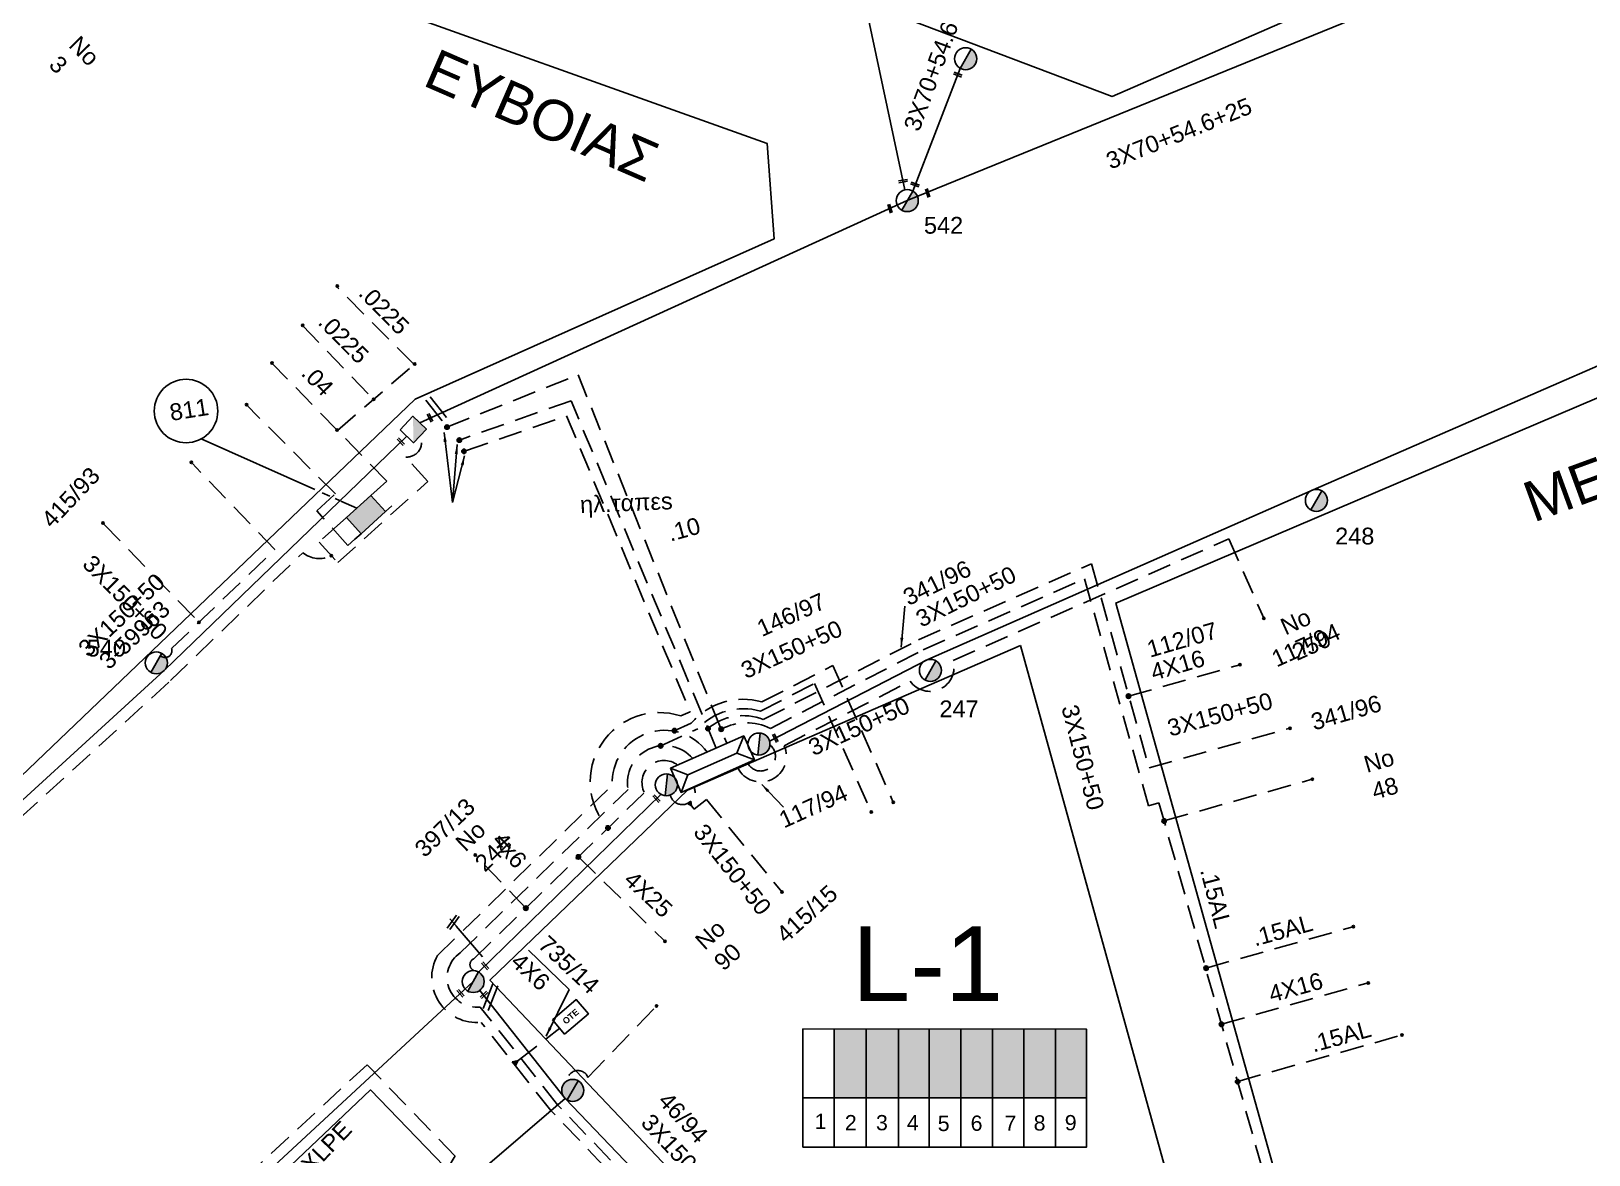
# Model space of a CAD drawing. Header units: millimetres. Extents: x 771 to 3391, y 686 to 1835.
# Drawn here: x 2199.3 to 2366, y 1306.9 to 1427.2 of the extents above; entities that cross this region are included whole.
import ezdxf

# ---------------------------------------------------------------- set-up
doc = ezdxf.new("R2010")
doc.units = ezdxf.units.MM
doc.linetypes.add('DASHED', pattern=[19.05, 12.7, -6.35])
for name, color, linetype in [('Link Box 4 Διευθύνσεων', 7, 'Continuous'), ('Pillar OTE', 7, 'Continuous'), ('Άγνωστα', 7, 'Continuous'), ('Γυμνά εναέρια ΧΤ και ΦΟΠ (3Φ)   4x50+16AL', 7, 'Continuous'), ('Εναέρια παροχή ΧΤ 4x16', 7, 'SYN_LINE'), ('Εναέρια παροχή ΧΤ 4x25', 7, 'SYN_LINE'), ('Επιγραφές - Σχήματα', 7, 'Continuous'), ('Καλωδια Χ.Τ. 3x50+35', 7, 'Continuous'), ('Καλώδια ΧΤ   15AL', 7, 'DASHED'), ('Καλώδια ΧΤ   3x150+50CU', 7, 'DASHED'), ('Καλώδια ΧΤ   3x150AL+50CU', 7, 'DASHED'), ('Μηχανική τομή', 7, 'Continuous'), ('Στύλος Ξύλινος', 7, 'Continuous'), ('Στύλος Ξύλινος @ 1', 7, 'Continuous'), ('Στύλος ΦΜ', 7, 'Continuous'), ('Στύλος ΦΜ @ 1', 7, 'Continuous'), ('Συνδέσεις', 7, 'Continuous'), ('Συνεστραμμένα ΧΤ   3x70+54.6+25 AL', 7, 'SYN_LINE'), ('Τομή', 7, 'Continuous'), ('Υπογεια Καλωδια Δικτυου ΧΤ 4X25', 7, 'DASHED'), ('Υποσταθμός εναέριος 2 στύλων', 7, 'Continuous'), ('Υποσταθμός πόλεως', 7, 'Continuous'), ('Υπόβαθρο ΔΕΗ', 7, 'Continuous'), ('Υπόγεια Καλώδια Δικτύου ΧΤ   .04', 7, 'DASHED'), ('Υπόγεια Καλώδια Δικτύου ΧΤ   .10', 7, 'DASHED'), ('Υπόγεια Καλώδια Δικτύου ΧΤ   .15', 7, 'DASHED'), ('Υπόγεια καλώδια Παροχών ΧΤ   .0225', 7, 'DASHED'), ('Υπόγεια καλώδια Παροχών ΧΤ   4x16AL', 7, 'DASHED'), ('Υπόγεια καλώδια Παροχών ΧΤ   4x6', 7, 'DASHED')]:
    doc.layers.add(name, color=color, linetype=linetype)
doc.styles.add('arial', font='ARIAL.TTF')
doc.styles.get("Standard").update_dxf_attribs({"font": 'ARIAL.TTF'})
doc.linetypes.add('SYN_LINE', pattern='A,0.5,-0.0001,["/\\/\\/\\/",Standard,S=0.1,R=0,X=0,Y=-0.05],-0.25', length=0.7501)
doc.dimstyles.new('ISO-25', dxfattribs={"dimtxt": 2.5, "dimasz": 2.5, "dimexe": 1.25, "dimexo": 0.625, "dimtad": 1, "dimtxsty": 'Standard', "dimcen": 2.5, "dimadec": 0, "dimazin": 0, "dimtfac": 1, "dimtmove": 0, "dimatfit": 3, "dimfxl": 1, "dimarcsym": 0})

# ---------------------------------------------------------------- blocks, each defined once
blk = doc.blocks.new('LINK BOX 4 ΑΝΑΧΩΡΗΣΕΩΝ')
at = {"layer": 'Link Box 4 Διευθύνσεων', "ltscale": 40}
blk.add_hatch(color=256, dxfattribs=at).paths.add_polyline_path([(-3.54, 0), (-3.54, -4.67), (3.54, -4.67), (3.54, 0)])
for p, q in [((-3.54, 0), (-5.33, 0)), ((5.33, 0), (3.54, 0)), ((-3.54, -4.67), (-5.33, -4.67)), ((5.33, -4.67), (3.54, -4.67))]:
    blk.add_line(p, q, dxfattribs=at)
blk.add_lwpolyline([(-3.54, -4.67), (-3.54, 0), (3.54, 0), (3.54, -4.67)], close=True, dxfattribs=at)
blk = doc.blocks.new('ΥΠΑΡΧΩΝ ΤΣΙΜΕΝΤΕΝΙΟΣ ΣΤΥΛΟΣ')
at = {"layer": 'Στύλος ΦΜ'}
blk.add_hatch(color=7, dxfattribs=at).paths.add_polyline_path([(-1.29, -2.28, 0.574793), (2.62, 0, 0.268822), (1.3, 2.27)])
at = {"layer": 'Στύλος ΦΜ', "color": 7}
blk.add_line((-1.29, -2.28), (1.3, 2.27), dxfattribs=at)
blk.add_circle((0, 0), 2.62, dxfattribs=at)
at = {"layer": 'Στύλος ΦΜ', "flags": 4}
for tag, p in [('ΑΡΙΘΜΟΣ', (-4.68, 8.05)), ('ΤΥΠΟΣ', (-4.91, 3.03))]:
    blk.add_attdef(tag, p, '', height=4, dxfattribs=at)
blk = doc.blocks.new('ΥΠΟΣΤΑΘΜΟΣ ΕΝΑΕΡΙΟΣ ΕΠΙ 2 ΣΤΥΛΩΝ')
at = {"layer": 'Υποσταθμός εναέριος 2 στύλων', "linetype": 'Continuous'}
for points in [[(-11.97, -2.11, 0.574793), (-8.45, -0.07, 0.268822), (-9.64, 1.98)], [(9.68, -2.15, 0.574793), (13.19, -0.1, 0.268822), (12.01, 1.95)]]:
    blk.add_hatch(color=256, dxfattribs=at).paths.add_polyline_path(points)
for p, q in [((-11.97, -2.11), (-9.64, 1.98)), ((9.68, -2.15), (12.01, 1.95))]:
    blk.add_line(p, q, dxfattribs=at)
for centre in [(-10.81, -0.07), (10.84, -0.1)]:
    blk.add_circle(centre, 2.36, dxfattribs=at)
at = {"layer": 'Υποσταθμός πόλεως', "linetype": 'Continuous', "ltscale": 40}
blk.add_lwpolyline([(-8.57, 2.82), (8.57, 2.82), (8.57, -2.82), (-8.57, -2.82)], close=True, dxfattribs=at)
for points in [[(-5.75, 0), (-8.57, 2.82)], [(-8.57, -2.82), (-5.75, 0)], [(-5.75, 0), (5.75, 0)], [(5.75, 0), (8.57, 2.82)], [(8.57, -2.82), (5.75, 0)]]:
    blk.add_lwpolyline(points, dxfattribs=at)
at = {"layer": 'Υποσταθμός εναέριος 2 στύλων', "ltscale": 40, "flags": 1}
for tag, p in [('ΜΕΤΑΣΧΗΜΑΤΙΣΜΟΣ', (14.09, 2.51)), ('ΙΣΧΥΣ', (14.07, -0.28)), ('ΑΡΙΘΜΟΣ', (14.19, -3))]:
    blk.add_attdef(tag, p, '', height=1.8, dxfattribs=at)
blk = doc.blocks.new('TETRAGWNOS STYLOS')
at = {"layer": 'Επιγραφές - Σχήματα', "ltscale": 20}
h = blk.add_hatch(color=256, dxfattribs=at)
h.dxf.hatch_style = 1
h.paths.add_polyline_path([(1780.49, 599.68), (1778.49, 597.68), (1780.49, 597.68)])
blk.add_lwpolyline([(1778.49, 599.68), (1780.49, 599.68), (1780.49, 597.68), (1778.49, 597.68)], close=True, dxfattribs=at)
blk = doc.blocks.new('ΜΗΧΑΝΙΚΗ ΤΟΜΗ')
at = {"layer": 'Μηχανική τομή', "ltscale": 40}
for p, q in [((-1.89, 0.78), (1.89, 0.78)), ((1.89, 0), (-1.89, 0))]:
    blk.add_line(p, q, dxfattribs=at)
blk = doc.blocks.new('_ΣΥΝΔΕΣΗ')
at = {"layer": 'Συνδέσεις', "linetype": 'SYN_LINE', "ltscale": 40}
blk.add_hatch(color=256, dxfattribs=at).paths.add_polyline_path([(0.5, -0.01, 1), (-0.5, -0.01, 1)])
at = {"layer": 'Συνδέσεις'}
blk.add_circle((0, -0.01), 0.5, dxfattribs=at)
blk = doc.blocks.new('ΥΠΑΡΧΩΝ ΞΥΛΙΝΟΣ ΣΤΥΛΟΣ')
at = {"layer": 'Στύλος Ξύλινος'}
h = blk.add_hatch(color=7, dxfattribs=at)
h.paths.add_polyline_path([(-2.62, 0, 0.270008), (-1.29, -2.28), (1.3, 2.27, 0.576266)])
h.paths.add_polyline_path([(-1.29, -2.28, 0.574793), (2.62, 0, 0.268822), (1.3, 2.27)])
at = {"layer": 'Στύλος Ξύλινος', "color": 7}
blk.add_line((-1.29, -2.28), (1.3, 2.27), dxfattribs=at)
blk.add_circle((0, 0), 2.62, dxfattribs=at)
at = {"layer": 'Στύλος Ξύλινος', "flags": 4}
for tag, p in [('ΑΡΙΘΜΟΣ', (-4.91, 8.6)), ('ΤΥΠΟΣ', (-4.85, 3.39))]:
    blk.add_attdef(tag, p, '', height=4, dxfattribs=at)
blk = doc.blocks.new('ΤΟΜΗ')
at = {"layer": 'Τομή', "ltscale": 40}
for p, q in [((-5.68, 0), (5.68, 0)), ((5.68, -2.33), (-5.68, -2.33))]:
    blk.add_line(p, q, dxfattribs=at)
blk = doc.blocks.new('τομή_')
at = {"layer": 'Επιγραφές - Σχήματα'}
for p, q in [((-1.29, -0.22), (0.13, 0.75)), ((-1.08, -0.46), (0.34, 0.51)), ((-0.66, 0.62), (-0.29, -0.37))]:
    blk.add_line(p, q, dxfattribs=at)
blk = doc.blocks.new('PILLAR ΟΤΕ')
at = {"layer": 'Pillar OTE', "ltscale": 40}
blk.add_lwpolyline([(-3.31, 2.02), (3.39, 2.02), (3.39, -1.99), (-3.31, -1.99)], close=True, dxfattribs=at)
at = {"layer": 'Pillar OTE', "insert": (-1.81, 0.71), "char_height": 1.3575, "width": 109.961, "attachment_point": 1}
blk.add_mtext('{\\fArial|b1|i0|c161|p34;OTE}', dxfattribs=at)

msp = doc.modelspace()

# ---------------------------------------------------------------- hatches: boundary and pattern name
at = {"layer": 'Pillar OTE', "ltscale": 40}
h = msp.add_hatch(color=256, dxfattribs=at)
h.dxf.hatch_style = 1
h.paths.add_polyline_path([(2269.51882, 1344.53853), (2269.94274, 1344.26497), (2269.88047, 1344.77154)])
h = msp.add_hatch(color=256, dxfattribs=at)
h.dxf.hatch_style = 1
h.paths.add_polyline_path([(2251.09316, 1316.44441), (2251.37451, 1316.99309), (2250.76599, 1316.85601)])
at = {"layer": 'Καλώδια ΧΤ   3x150+50CU', "linetype": 'DASHED', "ltscale": 0.2}
h = msp.add_hatch(color=30, dxfattribs=at)
h.dxf.hatch_style = 1
h.paths.add_polyline_path([(2288.63425, 1320.38267), (2285.19437, 1320.38288), (2285.19391, 1313.02229), (2288.63379, 1313.01895)])
h = msp.add_hatch(color=6, dxfattribs=at)
h.dxf.hatch_style = 1
h.paths.add_polyline_path([(2292.07382, 1320.38245), (2288.63425, 1320.38267), (2288.63379, 1313.01895), (2292.07336, 1313.01561)])
h = msp.add_hatch(color=2, dxfattribs=at)
h.dxf.hatch_style = 1
h.paths.add_polyline_path([(2295.37137, 1320.38224), (2292.07382, 1320.38245), (2292.07336, 1313.01561), (2295.37091, 1313.01241)])
h = msp.add_hatch(color=133, dxfattribs=at)
h.dxf.hatch_style = 1
h.paths.add_polyline_path([(2298.75737, 1320.38203), (2295.37137, 1320.38224), (2295.37091, 1313.01241), (2298.75691, 1313.00912)])
h = msp.add_hatch(color=173, dxfattribs=at)
h.dxf.hatch_style = 1
h.paths.add_polyline_path([(2302.15402, 1320.38182), (2298.75737, 1320.38203), (2298.75691, 1313.00912), (2302.15355, 1313.00582)])
h = msp.add_hatch(color=85, dxfattribs=at)
h.dxf.hatch_style = 1
h.paths.add_polyline_path([(2305.49106, 1320.38161), (2302.15402, 1320.38182), (2302.15355, 1313.00582), (2305.4906, 1313.00258)])
h = msp.add_hatch(color=1, dxfattribs=at)
h.dxf.hatch_style = 1
h.paths.add_polyline_path([(2308.87944, 1320.3814), (2305.49106, 1320.38161), (2305.4906, 1313.00258), (2308.87898, 1312.99929)])
h = msp.add_hatch(color=151, dxfattribs=at)
h.dxf.hatch_style = 1
h.paths.add_polyline_path([(2312.19954, 1320.38119), (2308.87944, 1320.3814), (2308.87898, 1312.99929), (2312.19908, 1312.99606)])

# ---------------------------------------------------------------- linework, layer by layer
at = {"layer": 'Pillar OTE', "ltscale": 40}
for points in [[(2269.88047, 1344.77154), (2269.94274, 1344.26497), (2269.51882, 1344.53853), (2269.88047, 1344.77154)], [(2281.86567, 1307.7428), (2281.86646, 1320.38309), (2312.19954, 1320.38119), (2312.19875, 1307.71344), (2281.86567, 1307.74373)], [(2285.19358, 1307.74041), (2285.19437, 1320.38288)], [(2288.63346, 1307.73697), (2288.63425, 1320.38267)], [(2292.07303, 1307.73354), (2292.07382, 1320.38245)], [(2295.37058, 1307.73024), (2295.37137, 1320.38224)], [(2298.75658, 1307.72686), (2298.75737, 1320.38203)], [(2302.15322, 1307.72347), (2302.15402, 1320.38182)], [(2305.49027, 1307.72014), (2305.49106, 1320.38161)], [(2308.87865, 1307.71675), (2308.87944, 1320.3814)], [(2250.76599, 1316.85601), (2251.37451, 1316.99309), (2251.09316, 1316.44441), (2250.76599, 1316.85601)], [(2281.866, 1313.02552), (2312.19908, 1312.99606)]]:
    msp.add_lwpolyline(points, dxfattribs=at)
at = {"layer": 'Άγνωστα', "color": 30, "linetype": 'DASHED', "ltscale": 0.2}
msp.add_lwpolyline([(2213.10772, 1360.34515, 0.768785498), (2214.30125, 1361.12574), (2225.34879, 1371.71414), (2216.50531, 1380.94841)], format="xyb", dxfattribs=at)
at = {"layer": 'Άγνωστα', "color": 151, "linetype": 'DASHED', "ltscale": 0.2}
msp.add_lwpolyline([(2256.60611, 1314.80587, -0.803614802), (2258.86187, 1315.19741), (2266.19384, 1322.83912)], format="xyb", dxfattribs=at)
at = {"layer": 'Γυμνά εναέρια ΧΤ και ΦΟΠ (3Φ)   4x50+16AL', "color": 30, "linetype": 'Continuous', "ltscale": 0.2}
for points in [[(2278.28449, 1351.20283), (2295.244, 1359.92884), (2336.46877, 1378.10623), (2368.56444, 1392.09812), (2393.5723, 1401.14014)], [(2190.38208, 1337.62639), (2213.50616, 1358.75362), (2239.4684, 1383.84828)]]:
    msp.add_lwpolyline(points, dxfattribs=at)
at = {"layer": 'Γυμνά εναέρια ΧΤ και ΦΟΠ (3Φ)   4x50+16AL', "color": 173, "linetype": 'Continuous', "ltscale": 0.2}
msp.add_lwpolyline([(2247.16364, 1326.48512), (2266.6669, 1345.50077)], dxfattribs=at)
at = {"layer": 'Γυμνά εναέρια ΧΤ και ΦΟΠ (3Φ)   4x50+16AL', "color": 1, "linetype": 'Continuous', "ltscale": 0.2}
msp.add_lwpolyline([(2215.64878, 1296.7912), (2246.58034, 1325.46194)], dxfattribs=at)
at = {"layer": 'Γυμνά εναέρια ΧΤ και ΦΟΠ (3Φ)   4x50+16AL', "color": 151, "linetype": 'Continuous', "ltscale": 0.2}
msp.add_lwpolyline([(2247.27158, 1324.51129), (2256.41309, 1312.95782), (2285.72418, 1282.2959), (2300.69562, 1267.69801)], dxfattribs=at)
at = {"layer": 'Καλωδια Χ.Τ. 3x50+35', "color": 30, "linetype": 'DASHED', "ltscale": 0.2}
msp.add_lwpolyline([(2207.02658, 1374.45698), (2217.23406, 1363.93666)], dxfattribs=at)
at = {"layer": 'Καλώδια ΧΤ   3x150+50CU', "color": 133, "linetype": 'DASHED', "ltscale": 0.2}
for points in [[(2245.75453, 1382.28069), (2256.56744, 1386.03392), (2269.80037, 1354.3495), (2268.78913, 1353.9012, 0.768063866), (2261.00811, 1341.90538)], [(2246.65604, 1326.63841, -0.663213043), (2246.65307, 1327.90924), (2264.89653, 1345.69658, -0.801076791), (2268.45629, 1348.63691)]]:
    msp.add_lwpolyline(points, format="xyb", dxfattribs=at)
at = {"layer": 'Καλώδια ΧΤ   3x150+50CU', "color": 5, "linetype": 'DASHED', "ltscale": 0.2}
for points in [[(2232.34872, 1374.5486), (2230.09453, 1372.51528), (2232.08235, 1370.31154), (2241.72579, 1379.01009), (2239.37219, 1381.61935, 0.581504771), (2240.88227, 1383.87935)], [(2139.96766, 1357.86781), (2134.90301, 1352.80397), (2144.5128, 1343.19265, 0.119518922), (2148.11341, 1342.08792), (2151.97429, 1338.12924, 0.304162429), (2152.65822, 1336.9147), (2148.63272, 1332.81043), (2152.15352, 1329.32528, -0.114768823), (2152.79225, 1326.6298), (2163.92722, 1315.82712), (2170.94089, 1322.85032), (2173.6068, 1320.13499), (2188.23389, 1334.1261, 0.298661416), (2192.45289, 1337.82516), (2214.19533, 1357.69007), (2228.34258, 1371.36456, 0.295068728), (2231.39957, 1371.06849)]]:
    msp.add_lwpolyline(points, format="xyb", dxfattribs=at)
at = {"layer": 'Καλώδια ΧΤ   3x150+50CU', "color": 151, "linetype": 'DASHED', "ltscale": 0.2}
msp.add_lwpolyline([(2274.89098, 1348.34043, 0.978410524), (2279.84393, 1350.70787), (2293.33265, 1357.62963, 0.846387547), (2297.93397, 1359.83625), (2327.43964, 1372.8463), (2331.21684, 1364.27994)], format="xyb", dxfattribs=at)
at = {"layer": 'Καλώδια ΧΤ   3x150+50CU', "color": 2, "linetype": 'DASHED', "ltscale": 0.2}
msp.add_lwpolyline([(2271.70922, 1352.54887, -0.27998777), (2277.62006, 1353.51101), (2294.23577, 1362.04166), (2312.74477, 1370.2029), (2318.9106, 1348.33207), (2333.98872, 1352.5829)], format="xyb", dxfattribs=at)
at = {"layer": 'Καλώδια ΧΤ   3x150+50CU', "color": 1, "linetype": 'DASHED', "ltscale": 0.2}
for points in [[(2268.01087, 1352.27813), (2269.91756, 1353.12191, -0.29425763), (2277.47773, 1355.3993), (2285.06891, 1359.29667), (2291.56604, 1344.57594)], [(2297.41664, 1268.09558), (2284.2996, 1280.88534), (2254.89936, 1311.64052), (2247.42231, 1321.09038, -0.605559083), (2242.76254, 1328.25628), (2261.4453, 1346.48936, -0.745850213), (2271.60416, 1350.02995)], [(2254.45211, 1291.2986), (2257.82799, 1294.5435), (2249.43042, 1303.24651, -1.053356734), (2244.65499, 1306.77609), (2235.2148, 1316.56075), (2215.48002, 1298.2684, 0.448161343), (2211.98008, 1293.7697)]]:
    msp.add_lwpolyline(points, format="xyb", dxfattribs=at)
at = {"layer": 'Καλώδια ΧΤ   3x150+50CU', "color": 85, "linetype": 'DASHED', "ltscale": 0.2}
for points in [[(2266.59446, 1350.67659), (2270.62681, 1352.5273, -0.289918735), (2277.31999, 1354.40581), (2283.10349, 1357.3751), (2289.21123, 1343.53662)], [(2298.14271, 1268.71527), (2284.97518, 1281.55427), (2255.61721, 1312.26522), (2247.33227, 1322.73614, -0.784269342), (2245.18052, 1328.51909), (2263.14357, 1346.03303, -0.763394682), (2270.06629, 1349.34939)]]:
    msp.add_lwpolyline(points, format="xyb", dxfattribs=at)
at = {"layer": 'Καλώδια ΧΤ   3x150+50CU', "color": 30, "linetype": 'DASHED', "ltscale": 0.2}
msp.add_lwpolyline([(2275.93533, 1348.86791, 1.241858536), (2278.32395, 1350.80995)], format="xyb", dxfattribs=at)
at = {"layer": 'Καλώδια ΧΤ   3x150+50CU', "color": 173, "linetype": 'DASHED', "ltscale": 0.2}
msp.add_arc((2268.97163, 1345.7557), 1.34489, 194.167843, 22.2887233, dxfattribs=at)
at = {"layer": 'Καλώδια ΧΤ   3x150AL+50CU', "color": 6, "linetype": 'DASHED', "ltscale": 0.2}
msp.add_lwpolyline([(2320.62106, 1342.68837), (2336.45403, 1347.152)], dxfattribs=at)
at = {"layer": 'Καλώδια ΧΤ   3x150AL+50CU', "color": 173, "linetype": 'DASHED', "ltscale": 0.2}
msp.add_lwpolyline([(2269.94274, 1344.26497), (2270.21721, 1343.91367), (2271.5305, 1344.93973), (2279.60862, 1335.05614)], dxfattribs=at)
at = {"layer": 'Συνεστραμμένα ΧΤ   3x70+54.6+25 AL', "color": 62, "linetype": 'SYN_LINE', "ltscale": 20}
for points in [[(2192.68427, 1477.03201), (2222.02345, 1447.61679), (2245.16742, 1439.31662), (2272.27587, 1430.74649), (2287.3606, 1435.73669), (2292.77723, 1410.23193)], [(2240.8512, 1385.29322), (2293.02417, 1409.07857), (2339.58292, 1428.02984), (2374.65459, 1443.05611), (2404.64982, 1455.17314), (2434.84216, 1468.27144), (2454.92502, 1477.22238)]]:
    msp.add_lwpolyline(points, dxfattribs=at)
at = {"layer": 'Συνεστραμμένα ΧΤ   3x70+54.6+25 AL', "color": 62, "linetype": 'SYN_LINE', "ltscale": 15}
msp.add_lwpolyline([(2293.60747, 1410.10175), (2298.69724, 1423.23731)], dxfattribs=at)
at = {"layer": 'Συνεστραμμένα ΧΤ   3x70+54.6+25 AL', "color": 151, "linetype": 'SYN_LINE', "ltscale": 8}
msp.add_lwpolyline([(2247.34618, 1305.14792), (2256.41309, 1312.95782)], dxfattribs=at)
at = {"layer": 'Υπογεια Καλωδια Δικτυου ΧΤ 4X25', "color": 133, "linetype": 'DASHED', "ltscale": 0.2}
msp.add_lwpolyline([(2257.83342, 1338.81006), (2267.05486, 1329.80908)], dxfattribs=at)
at = {"layer": 'Υπόβαθρο ΔΕΗ'}
msp.add_lwpolyline([(2073.86029, 1422.60908), (2135.79225, 1481.32938), (2170.3152, 1513.81527), (2189.39804, 1508.55736, 0.152654007), (2195.97664, 1461.25577, 0.16543394), (2230.2899, 1432.30107), (2278.03044, 1415.19075), (2278.79774, 1404.98993), (2240.3731, 1387.80974), (2173.32775, 1323.67945), (2115.92702, 1381.0024)], format="xyb", close=True, dxfattribs=at)
for points in [[(2290.62326, 1429.41467), (2314.93805, 1420.23934), (2362.40076, 1440.91494), (2344.20528, 1499.53896), (2276.35016, 1478.35191), (2290.62326, 1429.41467)], [(2337.97253, 1285.00536), (2484.4468, 1351.30659), (2454.78966, 1425.44773), (2315.3288, 1365.98262), (2337.97253, 1285.00536)], [(2217.48049, 1383.56409), (2229.64937, 1378.13721)], [(2230.40122, 1377.80191), (2231.24242, 1377.42676)], [(2231.80112, 1377.1776), (2232.28112, 1376.96354)], [(2232.4317, 1376.89639), (2234.11788, 1376.14441)], [(2305.14221, 1361.43686), (2327.66727, 1280.05729), (2302.41147, 1268.62894), (2248.36363, 1325.60742), (2269.51218, 1345.96005), (2305.14221, 1361.43686)], [(2244.76931, 1331.37987), (2247.58671, 1328.10073)], [(2256.84832, 1324.62257), (2252.50348, 1328.81844)], [(2121.84653, 1205.81228), (2235.57759, 1313.85629), (2287.79358, 1259.73499), (2233.80781, 1205.39099), (2177.40095, 1148.46281), (2121.84653, 1205.81228)]]:
    msp.add_lwpolyline(points, dxfattribs=at)
msp.add_circle((2215.85255, 1386.54715), 3.39836, dxfattribs=at)
at = {"layer": 'Υπόγεια Καλώδια Δικτύου ΧΤ   .04', "color": 5, "linetype": 'DASHED', "ltscale": 0.2}
msp.add_lwpolyline([(2236.30531, 1378.11751), (2237.32745, 1379.0395), (2237.32745, 1379.0395), (2224.99173, 1391.71807)], dxfattribs=at)
at = {"layer": 'Υπόγεια Καλώδια Δικτύου ΧΤ   .10', "color": 2, "ltscale": 0.2}
msp.add_lwpolyline([(2272.55256, 1350.5296), (2257.0499, 1387.64857), (2245.09646, 1383.43852)], dxfattribs=at)
at = {"layer": 'Υπόγεια Καλώδια Δικτύου ΧΤ   .15', "color": 6, "linetype": 'DASHED', "ltscale": 0.2}
for points in [[(2243.77027, 1384.83088), (2243.77027, 1384.83088), (2257.79872, 1390.42305), (2273.72254, 1350.96741)], [(2325.0051, 1326.90174), (2340.83807, 1331.36538)], [(2328.38602, 1314.77484), (2346.10332, 1319.7697)]]:
    msp.add_lwpolyline(points, dxfattribs=at)
msp.add_lwpolyline([(2273.1579, 1352.49483, -0.243440424), (2278.3832, 1352.5694), (2294.73989, 1360.98525), (2311.9842, 1368.58885), (2318.83673, 1344.28222), (2319.96284, 1344.59969), (2336.02071, 1287.64077)], format="xyb", dxfattribs=at)
at = {"layer": 'Υπόγεια καλώδια Παροχών ΧΤ   .0225', "color": 5, "ltscale": 0.2}
for points in [[(2232.04334, 1384.47047), (2240.24905, 1391.53219), (2231.89835, 1399.92533)], [(2228.29518, 1395.70097), (2235.9207, 1387.80727)], [(2233.91202, 1372.81548), (2233.16844, 1372.14476), (2229.828, 1375.86361), (2231.83272, 1377.66435), (2222.16513, 1387.35954)]]:
    msp.add_lwpolyline(points, dxfattribs=at)
at = {"layer": 'Υπόγεια καλώδια Παροχών ΧΤ   4x16AL', "color": 2, "linetype": 'DASHED', "ltscale": 0.2}
msp.add_lwpolyline([(2316.70181, 1356.01744), (2328.62193, 1359.37796)], dxfattribs=at)
at = {"layer": 'Υπόγεια καλώδια Παροχών ΧΤ   4x16AL', "color": 6, "linetype": 'DASHED', "ltscale": 0.2}
msp.add_lwpolyline([(2326.65865, 1320.8875), (2342.49162, 1325.35113)], dxfattribs=at)
at = {"layer": 'Υπόγεια καλώδια Παροχών ΧΤ   4x6', "color": 133, "linetype": 'DASHED', "ltscale": 0.2}
msp.add_lwpolyline([(2252.20727, 1333.32457), (2246.80377, 1339.02884)], dxfattribs=at)
at = {"layer": 'Υπόγεια καλώδια Παροχών ΧΤ   4x6', "color": 1, "linetype": 'DASHED', "ltscale": 0.2}
msp.add_lwpolyline([(2251.37451, 1316.99309), (2255.84067, 1320.47716)], dxfattribs=at)

# ---------------------------------------------------------------- block references
at = {"layer": 'Link Box 4 Διευθύνσεων', "xscale": 0.4999999999999999, "yscale": 0.4999999999999999, "zscale": 0.4999999999999999, "rotation": 42.05102643720384}
msp.add_blockref('LINK BOX 4 ΑΝΑΧΩΡΗΣΕΩΝ', (2234.32701, 1376.33305), dxfattribs=at)
at = {"layer": 'Pillar OTE', "xscale": 0.5, "yscale": 0.5, "zscale": 0.5, "rotation": 40.5492918617586}
msp.add_blockref('PILLAR ΟΤΕ', (2256.96982, 1321.66346), dxfattribs=at)
at = {"layer": 'Επιγραφές - Σχήματα'}
for name, p, rotation in [('TETRAGWNOS STYLOS', (1442.35071, -314.98697), 46.25893517667141), ('τομή_', (2244.91745, 1331.82668), 20.33439813700265)]:
    msp.add_blockref(name, p, dxfattribs=dict(at, rotation=rotation))
at = {"layer": 'Μηχανική τομή'}
for p, xscale, yscale, zscale, rotation in [((2298.40348, 1422.47451), 0.25, 0.25, 0.25, 339.3171365512188), ((2292.59961, 1411.06828), 0.25, 0.25, 0.25, 8.966967530219996), ((2293.81777, 1410.712), 0.25, 0.25, 0.25, 339.3171365512188), ((2295.30153, 1409.91756), 0.249999999999919, 0.249999999999919, 0.249999999999919, 107.158765802302), ((2291.27689, 1408.25054), 0.249999999999919, 0.249999999999919, 0.249999999999919, 107.158765802302), ((2241.8745, 1385.78545), 0.2500000000001928, 0.2500000000001928, 0.2500000000001928, 295.6741795948716), ((2238.77259, 1383.19942), 0.2500000000001928, 0.2500000000001928, 0.2500000000001928, 312.6268794242704), ((2278.82234, 1351.48936), 0.2500000000001928, 0.2500000000001928, 0.2500000000001928, 296.2557341455508), ((2266.13544, 1344.98259), 0.2500000000001928, 0.2500000000001928, 0.2500000000001928, 312.6268794242704), ((2247.77247, 1327.07872), 0.2500000000001928, 0.2500000000001928, 0.2500000000001928, 312.6268794242704), ((2245.16441, 1324.14556), 0.2500000000001928, 0.2500000000001928, 0.2500000000001928, 312.6268794242704), ((2247.81072, 1323.97235), 0.249999999999919, 0.249999999999919, 0.249999999999919, 44.01630571960736)]:
    msp.add_blockref('ΜΗΧΑΝΙΚΗ ΤΟΜΗ', p, dxfattribs=dict(at, xscale=xscale, yscale=yscale, zscale=zscale, rotation=rotation))
at = {"layer": 'Στύλος Ξύλινος @ 1', "ltscale": 40, "xscale": 0.4499999999998181, "yscale": 0.4499999999998181, "zscale": 0.4499999999998181}
msp.add_blockref('ΥΠΑΡΧΩΝ ΞΥΛΙΝΟΣ ΣΤΥΛΟΣ', (2257.22956, 1313.80664), dxfattribs=at)
at = {"layer": 'Στύλος ΦΜ @ 1', "ltscale": 40, "xscale": 0.4499999999998181, "yscale": 0.4499999999998181, "zscale": 0.4499999999998181}
for p in [(2299.27827, 1424.26178), (2246.57808, 1325.46323)]:
    msp.add_blockref('ΥΠΑΡΧΩΝ ΤΣΙΜΕΝΤΕΝΙΟΣ ΣΤΥΛΟΣ', p, dxfattribs=at)
at = {"layer": 'Στύλος ΦΜ @ 1', "ltscale": 40}
ref = msp.add_blockref('ΥΠΑΡΧΩΝ ΤΣΙΜΕΝΤΕΝΙΟΣ ΣΤΥΛΟΣ', (2293.02191, 1409.07986), dxfattribs=dict(at, xscale=0.4499999999998181, yscale=0.4499999999998181, zscale=0.4499999999998181))
ref.add_attrib('ΤΥΠΟΣ', '542', (2294.81326, 1405.53469), dxfattribs={"layer": 'Στύλος ΦΜ', "height": 1.8, "flags": 4})
ref = msp.add_blockref('ΥΠΑΡΧΩΝ ΤΣΙΜΕΝΤΕΝΙΟΣ ΣΤΥΛΟΣ', (2336.80481, 1376.97742), dxfattribs=dict(at, xscale=0.4499999999998181, yscale=0.4499999999998181, zscale=0.4499999999998181))
ref.add_attrib('ΤΥΠΟΣ', '248', (2338.81653, 1372.25599), dxfattribs={"layer": 'Στύλος ΦΜ', "height": 1.8, "flags": 4})
ref = msp.add_blockref('ΥΠΑΡΧΩΝ ΤΣΙΜΕΝΤΕΝΙΟΣ ΣΤΥΛΟΣ', (2212.67063, 1359.5837), dxfattribs=dict(at, xscale=0.4499999999998181, yscale=0.4499999999998181, zscale=0.4499999999998181))
ref.add_attrib('ΤΥΠΟΣ', '540', (2205.22041, 1360.26267), dxfattribs={"layer": 'Στύλος ΦΜ', "height": 1.8, "flags": 4})
ref = msp.add_blockref('ΥΠΑΡΧΩΝ ΤΣΙΜΕΝΤΕΝΙΟΣ ΣΤΥΛΟΣ', (2295.50675, 1358.78076), dxfattribs=dict(at, xscale=0.4499999999998181, yscale=0.4499999999998181, zscale=0.4499999999998181))
ref.add_attrib('ΤΥΠΟΣ', '247', (2296.46631, 1353.75728), dxfattribs={"layer": 'Στύλος ΦΜ', "height": 1.8, "flags": 4})
at = {"layer": 'Συνδέσεις'}
for p, xscale, yscale, zscale in [((2232.03211, 1399.95154), 0.25, 0.25, 0.25), ((2228.34164, 1395.71585), 0.25, 0.25, 0.25), ((2225.05356, 1391.6786), 0.25, 0.25, 0.25), ((2240.32959, 1391.59894), 0.25, 0.25, 0.25), ((2222.33145, 1387.21872), 0.25, 0.25, 0.25), ((2235.91415, 1387.8077), 0.25, 0.25, 0.25), ((2232.0116, 1384.53009), 0.25, 0.25, 0.25), ((2243.77027, 1384.83088), 0.4777242751394019, 0.4777242751394019, 0.4777242751394019), ((2245.09646, 1383.43852), 0.4777242751394019, 0.4777242751394019, 0.4777242751394019), ((2245.58578, 1382.23156), 0.4777242751394019, 0.4777242751394019, 0.4777242751394019), ((2216.4324, 1381.05226), 0.25, 0.25, 0.25), ((2206.95368, 1374.56083), 0.25, 0.25, 0.25), ((2231.38635, 1371.05959), 0.25, 0.25, 0.25), ((2217.23406, 1363.93666), 0.25, 0.25, 0.25), ((2331.18386, 1364.35474), 0.25, 0.25, 0.25), ((2328.62193, 1359.37796), 0.25, 0.25, 0.25), ((2316.70181, 1356.01744), 0.4777242751394019, 0.4777242751394019, 0.4777242751394019), ((2268.12388, 1352.32814), 0.4777242751394019, 0.4777242751394019, 0.4777242751394019), ((2271.70922, 1352.54887), 0.4777242751394019, 0.4777242751394019, 0.4777242751394019), ((2273.11062, 1352.48362), 0.4777242751394019, 0.4777242751394019, 0.4777242751394019), ((2333.98872, 1352.5829), 0.25, 0.25, 0.25), ((2266.63899, 1350.70196), 0.4777242751394019, 0.4777242751394019, 0.4777242751394019), ((2336.38665, 1347.133), 0.25, 0.25, 0.25), ((2289.17084, 1343.62815), 0.25, 0.25, 0.25), ((2291.52565, 1344.66747), 0.25, 0.25, 0.25), ((2261.00811, 1341.90538), 0.4777242751394019, 0.4777242751394019, 0.4777242751394019), ((2320.51047, 1342.65719), 0.4777242751394019, 0.4777242751394019, 0.4777242751394019), ((2246.80377, 1339.02884), 0.25, 0.25, 0.25), ((2257.83536, 1338.81195), 0.4777242751394019, 0.4777242751394019, 0.4777242751394019), ((2279.60862, 1335.05614), 0.25, 0.25, 0.25), ((2252.20727, 1333.32457), 0.4777242751394019, 0.4777242751394019, 0.4777242751394019), ((2340.76966, 1331.34609), 0.25, 0.25, 0.25), ((2267.08827, 1329.77647), 0.25, 0.25, 0.25), ((2325.0051, 1326.90174), 0.4777242751394019, 0.4777242751394019, 0.4777242751394019), ((2342.3518, 1325.31171), 0.25, 0.25, 0.25), ((2266.19384, 1322.83912), 0.25, 0.25, 0.25), ((2326.65865, 1320.8875), 0.4777242751394019, 0.4777242751394019, 0.4777242751394019), ((2345.96349, 1319.73028), 0.25, 0.25, 0.25), ((2328.37774, 1314.75116), 0.4777242751394019, 0.4777242751394019, 0.4777242751394019)]:
    msp.add_blockref('_ΣΥΝΔΕΣΗ', p, dxfattribs=dict(at, xscale=xscale, yscale=yscale, zscale=zscale))
at = {"layer": 'Τομή'}
for p, xscale, yscale, zscale, rotation in [((2242.83457, 1386.96401), 0.2499999999999669, 0.2499999999999669, 0.2499999999999669, 308.1680509152084), ((2248.70366, 1323.67295), 0.2499999999998873, 0.2499999999998873, 0.2499999999998873, 248.1909067709115)]:
    msp.add_blockref('ΤΟΜΗ', p, dxfattribs=dict(at, xscale=xscale, yscale=yscale, zscale=zscale, rotation=rotation))
at = {"layer": 'Υποσταθμός εναέριος 2 στύλων', "xscale": 0.4999999999999999, "yscale": 0.4999999999999999, "zscale": 0.4999999999999999, "rotation": 23.8710110411509}
msp.add_blockref('ΥΠΟΣΤΑΘΜΟΣ ΕΝΑΕΡΙΟΣ ΕΠΙ 2 ΣΤΥΛΩΝ', (2272.17382, 1348.74268), dxfattribs=at)

# ---------------------------------------------------------------- texts
at = {"ltscale": 40, "char_height": 4, "width": 67.4273804, "attachment_point": 1, "style": 'arial'}
for s, insert, rotation in [('{\\H1.083x;EYBOIAΣ}', (2242.76634, 1425.44454), 336.4463452), ('{\\H1.083x;MEΣOΓEIΩN}', (2358.53624, 1378.6495), 20.0890911)]:
    msp.add_mtext(s, dxfattribs=dict(at, insert=insert, rotation=rotation))
at = {"ltscale": 30, "char_height": 1.63441, "width": 11.2572904, "attachment_point": 1}
for s, insert in [('1', (2283.11183, 1311.30412)), ('2', (2286.3503, 1311.17066)), ('3', (2289.68088, 1311.17066)), ('4', (2292.98439, 1311.17066)), ('5', (2296.2879, 1311.08948)), ('6', (2299.80803, 1311.11655)), ('7', (2303.43648, 1311.11655)), ('8', (2306.55044, 1311.1436)), ('9', (2309.88102, 1311.17066))]:
    msp.add_mtext(s, dxfattribs=dict(at, insert=insert))
at = {"layer": 'Άγνωστα', "color": 7, "char_height": 1.8, "attachment_point": 1}
for s, gutter_width, insert, rotation in [('3X70+54.6+25', 12.5, (2292.59483, 1416.98603), 69.649235), ('3X70+54.6+25', 12.5, (2314.09917, 1414.05979), 21.7262597), ('811', 12.5, (2213.96746, 1387.26238), 9.0165632), ('415/93', 12.5, (2200.1979, 1375.12961), 46.658001), ('3X150+50', 12.5, (2205.92172, 1371.30808), 314.6575577), ('341/96', 12.5, (2292.36545, 1367.27064), 26.1601248), ('3X150+50', 12.5, (2293.73188, 1364.95481), 26.1601248), ('146/97', 1.9263, (2276.72942, 1363.97294), 24.3685301), ('3X150+50', 12.5, (2275.01773, 1359.47125), 24.3685301), ('117/94', 1.9263, (2331.80644, 1360.71624), 24.3685301), ('3X150+50', 12.5, (2282.23591, 1351.21658), 24.4872544), ('3X150+50', 12.5, (2320.68342, 1353.41461), 15.3301745), ('117/94', 1.9263, (2279.09079, 1343.48328), 24.3685301), ('397/13', 1.64197, (2240.13587, 1339.9515), 43.7307426), ('415/15', 2.0534, (2278.82075, 1330.81834), 42.0161152), ('.15AL', 12.5, (2329.76026, 1330.95082), 15.3301745), ('.15AL', 12.5, (2336.0132, 1319.6028), 15.3301745), ('46/94', 12.5, (2267.57773, 1313.80667), 312.8300997), ('3X150+50XLPE', 12.5, (2220.0166, 1297.73084), 46.2596131), ('3X150+50CU', 12.5, (2265.73694, 1311.48282), 312.8300997)]:
    msp.add_mtext_dynamic_manual_height_columns(s, width=1.8, gutter_width=gutter_width, heights=[0.04535], dxfattribs=dict(at, insert=insert, rotation=rotation))
at = {"layer": 'Άγνωστα', "color": 7}
note = msp.add_mtext_dynamic_manual_height_columns('No ', width=1.8, gutter_width=1.93743, heights=[0.04535, 0], dxfattribs=dict(at, insert=(2201.84974, 1429.53733), char_height=1.8, attachment_point=1, rotation=314.6575577))
for column, words in zip(note.columns.linked_columns, ['3']):
    column.text = words
note = msp.add_mtext_dynamic_manual_height_columns('ηλ.ταπεs^J', width=1.8, gutter_width=12.5, heights=[0.04535, 0], dxfattribs=dict(at, insert=(2243.68447, 1376.81274), char_height=1.8, attachment_point=1, rotation=2.4309439))
for column, words in zip(note.columns.linked_columns, ['\\P\\P']):
    column.text = words
note = msp.add_mtext_dynamic_manual_height_columns('3X150+50\\P', width=1.8, gutter_width=12.5, heights=[0.04535, 0], dxfattribs=dict(at, insert=(2193.74383, 1351.57723), char_height=1.8, attachment_point=1, rotation=43.4109679))
note = msp.add_mtext_dynamic_manual_height_columns('3-59963\\P', width=1.8, gutter_width=12.5, heights=[0.04535, 0], dxfattribs=dict(at, insert=(2195.9687, 1350.23459), char_height=1.8, attachment_point=1, rotation=43.4109679))
note = msp.add_mtext_dynamic_manual_height_columns('Νο ', width=1.8, gutter_width=1.9263, heights=[0.04535, 1.84119], dxfattribs=dict(at, insert=(2329.3598, 1362.60931), char_height=1.8, attachment_point=1, rotation=24.3685301))
for column, words in zip(note.columns.linked_columns, ['250']):
    column.text = words
note = msp.add_mtext_dynamic_manual_height_columns('No ', width=1.8, gutter_width=1.64197, heights=[0.04535, 0], dxfattribs=dict(at, insert=(2242.01617, 1338.19353), char_height=1.8, attachment_point=1, rotation=43.7307426))
for column, words in zip(note.columns.linked_columns, ['244']):
    column.text = words
note = msp.add_mtext_dynamic_manual_height_columns('No ', width=1.8, gutter_width=2.0534, heights=[0.04535, 0], dxfattribs=dict(at, insert=(2267.2782, 1327.49181), char_height=1.8, attachment_point=1, rotation=42.0161152))
for column, words in zip(note.columns.linked_columns, ['90']):
    column.text = words
at = {"layer": 'Εναέρια παροχή ΧΤ 4x16', "color": 7, "char_height": 1.8, "attachment_point": 1}
for s, insert, rotation in [('112/07', (2318.50014, 1361.85646), 16.2021219), ('4X16', (2318.88921, 1359.39381), 16.2021219), ('341/96', (2336.04933, 1354.06137), 16.2021219), ('4x6', (2249.87478, 1341.67085), 309.8273096), ('4X16', (2331.52636, 1324.94305), 15.3301745)]:
    msp.add_mtext_dynamic_manual_height_columns(s, width=1.8, gutter_width=12.5, heights=[0.04535], dxfattribs=dict(at, insert=insert, rotation=rotation))
at = {"layer": 'Εναέρια παροχή ΧΤ 4x16', "color": 7}
note = msp.add_mtext_dynamic_manual_height_columns('Νο ', width=1.8, gutter_width=1.9263, heights=[0.04535, 1.84119], dxfattribs=dict(at, insert=(2338.13439, 1348.48071), char_height=1.8, attachment_point=1, rotation=16.2021219))
for column, words in zip(note.columns.linked_columns, ['48']):
    column.text = words
at = {"layer": 'Εναέρια παροχή ΧΤ 4x25', "color": 7, "char_height": 1.8, "attachment_point": 1, "rotation": 316.99101}
for s, insert in [('4X25', (2263.79885, 1337.47508)), ('735/14', (2254.625, 1330.54606)), ('4X6', (2251.69812, 1328.70438))]:
    msp.add_mtext_dynamic_manual_height_columns(s, width=1.8, gutter_width=12.5, heights=[0.04535], dxfattribs=dict(at, insert=insert))
at = {"layer": 'Καλώδια ΧΤ   15AL', "color": 7, "char_height": 1.8, "attachment_point": 1}
for s, insert, rotation in [('3X150+50', (2311.24897, 1355.27352), 284.5237127), ('3X150+50', (2271.45352, 1342.54623), 308.367), ('.15AL', (2326.09355, 1337.8277), 284.5237127)]:
    msp.add_mtext_dynamic_manual_height_columns(s, width=1.8, gutter_width=12.5, heights=[0.04535], dxfattribs=dict(at, insert=insert, rotation=rotation))
at = {"layer": 'Υπόβαθρο ΔΕΗ', "insert": (2287.13096, 1331.36338), "char_height": 8, "attachment_point": 1}
msp.add_mtext_dynamic_manual_height_columns('L-1', width=84.657329, gutter_width=12.5, heights=[0], dxfattribs=at)
at = {"layer": 'Υπόγεια Καλώδια Δικτύου ΧΤ   .04', "color": 7, "insert": (2229.34401, 1391.73147), "char_height": 1.8, "attachment_point": 1, "rotation": 314.6575577}
msp.add_mtext_dynamic_manual_height_columns('.04', width=1.8, gutter_width=12.5, heights=[0.04535], dxfattribs=at)
at = {"layer": 'Υπόγεια Καλώδια Δικτύου ΧΤ   .10', "color": 7, "insert": (2267.20531, 1374.29388), "char_height": 1.8, "attachment_point": 1, "rotation": 15.3301745}
msp.add_mtext_dynamic_manual_height_columns('.10', width=1.8, gutter_width=12.5, heights=[0.04535], dxfattribs=at)
at = {"layer": 'Υπόγεια καλώδια Παροχών ΧΤ   .0225', "color": 7, "char_height": 1.8, "attachment_point": 1, "rotation": 314.6575577}
for insert in [(2235.47309, 1400.30297), (2231.15114, 1397.19532)]:
    msp.add_mtext_dynamic_manual_height_columns('.0225', width=1.8, gutter_width=12.5, heights=[0.04535], dxfattribs=dict(at, insert=insert))

# ---------------------------------------------------------------- leaders
at = {"layer": 'Επιγραφές - Σχήματα', "ltscale": 40}
for points in [[(2243.46587, 1384.25336), (2244.36809, 1376.74189)], [(2244.84655, 1382.94707), (2244.36809, 1376.74189)], [(2245.65656, 1381.73278), (2244.36809, 1376.74189)], [(2292.36608, 1361.26557), (2292.75478, 1365.6614)], [(2277.44895, 1346.56722), (2279.79653, 1344.1344)], [(2254.37714, 1319.6024), (2256.84832, 1324.62257)]]:
    msp.add_leader(points, dimstyle='ISO-25', override={"dimasz": 1, "dimtad": 0}, dxfattribs=at)

doc.saveas('drawing.dxf')
